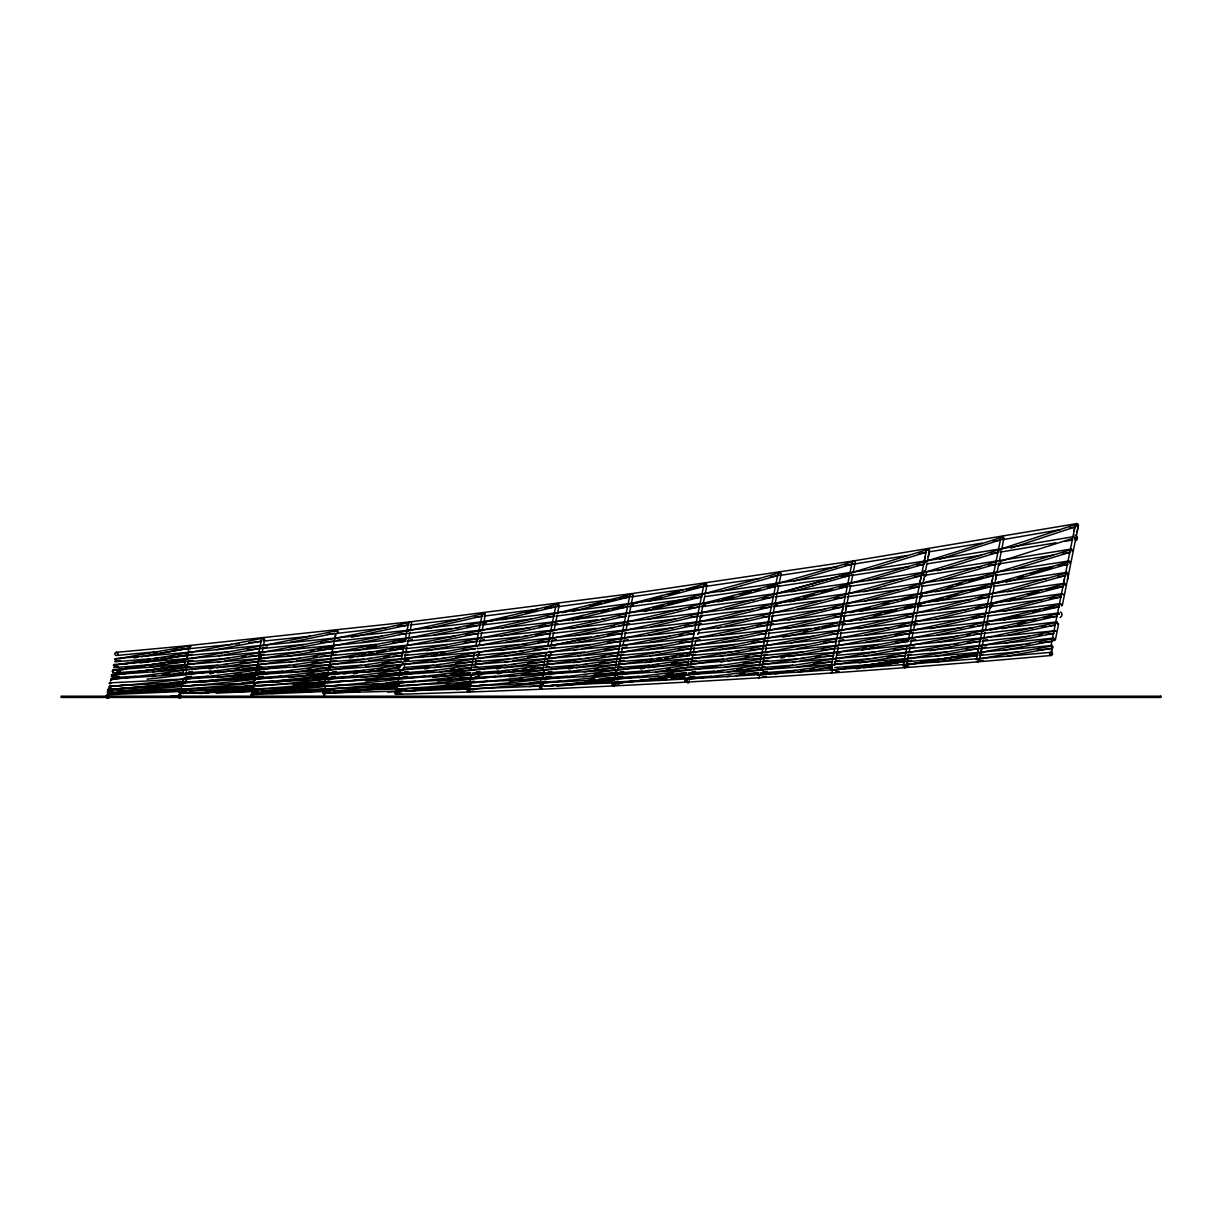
<?xml version="1.0" encoding="UTF-8"?>
<svg xmlns="http://www.w3.org/2000/svg" width="1222" height="1222" viewBox="0 0 1222 1222"><rect width="100%" height="100%" fill="white"/><g stroke="black" fill="none" stroke-linecap="round" stroke-linejoin="round"><path stroke-width="1.5" d="M185.973 691.27L108.086 694.707L107.49 696.632L107.994 694.218L107.2 698.281A1.573 1.573 0 0 1 107.185 695.364L108.239 695.303A1.573 1.573 0 0 1 108.987 695.776M108.346 695.73C105.84 694.631 108.621 698.923 107.994 696.387M1001.887 537.145C736.286 624.503 459.747 681.586 180.016 693.439L180.108 693.011M251.992 693.011L397.181 688.994L395.424 689.437M179.863 694.951L178.443 695.15M324.273 692.095L324.227 691.178L322.837 692.095M327.496 674.926L335.745 634.187L334.828 638.663M399.395 674.926L400.342 669.855C621.02 654.427 841.21 632.202 1060.574 603.592L1060.574 603.592M543.164 674.926L544.111 669.855C715.389 657.864 886.378 641.81 1056.908 621.876L1056.954 622.12M615.048 674.926L616.01 669.855L835.161 652.334L1055.304 630.781M469.66 683.052L471.264 674.666L544.111 669.855L542.293 678.989L324.288 688.948L323.173 690.247M397.119 686.352L400.342 669.855L254.756 678.989L109.629 686.092L109.644 687.451L109.598 686.642M469.004 686.352L470.271 682.884M136.253 676.224L111.935 677.675M107.903 695.715C107.246 701.168 108.208 692.584 108.269 696.571M112.119 671.428L112.928 670.343L187.287 659.254M111.156 676.255L111.966 675.155L186.111 665.089L111.538 675.247C211.773 662.507 311.335 644.742 409.874 622.349L410.317 622.441M629.88 595.465L631.224 593.693L853.445 560.944L1076.582 523.627A1.573 1.573 0 0 1 1078.415 524.91A1.573 1.573 0 0 1 1077.132 526.728M701.764 595.465L701.886 594.595M703.857 585.063L705.201 583.276A1.573 1.573 0 0 1 706.774 584.04M771.662 605.379L771.785 604.508M775.741 585.063L775.863 584.192M777.94 574.141L779.269 572.37A1.573 1.573 0 0 1 781.057 573.698M847.625 585.063L847.763 584.192M919.524 585.063L919.647 584.192M921.709 574.141L921.846 573.271M926.413 550.786L927.727 549.014A1.573 1.573 0 0 1 929.514 550.939L928.246 557.11M989.316 595.465L989.438 594.595M991.409 585.063L991.531 584.192M993.608 574.141L993.73 573.271M998.298 550.786L998.435 549.915M1076.093 525.185L1077.01 524.192L1077.147 526.239M614.284 684.381L613.032 685.206M1071.495 549.014L1071.495 549.014C802.365 593.082 531.677 627.787 260.057 652.334L255.627 675.216M614.223 679.906L616.01 669.855L397.776 682.793L397.119 686.168M469.66 682.854L469.019 686.168M1074.886 538.948L1074.795 537.543M541.636 688.276L541.422 686.84L540.261 687.085M330.673 664.905L329.619 670.328L331.04 665.379M1070.991 550.572L1071.114 549.747M1072.381 551.382L1072.305 549.992M1067.035 573.698L1066.821 572.37C798.317 612.772 528.378 643.75 257.628 664.524L253.351 686.168L254.008 682.854C522.97 669.503 791.428 646.102 1058.68 612.986L1058.817 613.902L1058.68 612.986M1069.968 563.311L1069.907 561.921M257.72 670.328C254.604 688.292 260.989 650.303 258.086 670.725M396.936 692.752L395.668 693.592M778.735 573.928L778.888 573.103M1066.287 573.928L1067.234 572.935L1067.31 574.997M324.701 694.524L324.273 695.532M706.041 585.659L705.598 583.856M543.179 668.755L546.188 653.678M981.342 650.486L980.64 653.77L982.014 646.896M978.18 650.471L978.883 646.82M470.424 679.539L471.264 674.666L180.932 689.437M778.063 573.271L765.018 637.884M847.625 584.62L836.917 637.884M771.372 622.242L772.854 614.972L771.907 619.569M843.547 604.936L841.653 614.33L842.019 613.52M843.256 622.242L844.738 614.972L843.791 619.569M845.074 613.276L846.632 605.577L845.624 610.435M925.314 555.949L919.815 583.169M921.709 573.698L919.876 582.863M922.9 583.78L923.756 579.396M927.422 561.295L929.239 551.412M994.784 583.78L996.694 574.309L995.533 579.961M1076.582 523.627L1076.796 524.956L1076.002 523.871A1.573 1.558 11.4 0 0 1075.299 524.941L1070.548 548.556M326.656 679.539L328.107 674.758M1074.092 531.066L1075.299 524.941M186.966 659.223L189.547 645.476L409.92 621.876L631.224 593.693A1.573 1.573 0 0 1 632.996 595.038M976.286 659.773L978.287 649.89M1049.515 654.564A1.573 1.573 0 0 0 1050.508 655.42L1051.775 652.013L1051.088 655.481C833.251 675.063 614.834 688.139 396.203 694.325M1061.368 605.975L1061.338 604.569M182.582 674.422L183.224 671.199M184.293 665.868L185.469 660.033M185.637 675.155L186.279 671.932M187.653 665.119L188.539 660.735M258.636 653.678L260.011 646.82M260.393 644.987L261.493 639.457M260.744 659.147L261.707 654.381M262.058 652.67L263.081 647.523M263.463 645.674L264.578 640.145A1.573 1.573 0 0 0 262.898 638.113L262.211 638.358M324.395 684.152L325.159 680.333M403.795 646.82L401.137 660.033L401.503 659.223M405.582 637.884L408.545 623.205L409.92 621.876A1.573 1.573 0 0 1 411.677 623.266M401.29 675.155L401.946 671.932M404.513 659.147L405.475 654.381M405.826 652.67L406.865 647.523M407.232 645.674L408.347 640.145M408.667 638.571L409.935 632.263M410.271 630.583L411.325 624.335M471.127 669.427L474.304 653.678M476.045 644.987L477.527 638.663M477.481 637.884L482.216 614.33L483.591 612.986A1.573 1.573 0 0 1 485.348 614.361M475.205 665.119L476.091 660.735M479.116 645.674L480.231 640.145M480.552 638.571L481.819 632.263M482.155 630.583L483.515 623.877M483.866 622.09L485.302 614.972M540.048 684.152L540.827 680.333M547.93 644.987L549.411 638.663M549.365 637.884L555.995 604.936M547.089 665.119L547.975 660.735M551 645.674L552.115 640.145M552.436 638.571L553.703 632.263M554.04 630.583L555.399 623.877M555.75 622.09L557.186 614.972M557.507 613.413L559.08 605.577L557.751 606.723L611.336 599.544M615.613 665.868L619.447 646.82M619.829 644.987L620.929 639.457M621.25 637.884L630.002 594.595M616.957 675.155L617.599 671.932M618.974 665.119L619.86 660.735M620.18 659.147L621.143 654.381M621.479 652.67L622.517 647.523M622.899 645.674L624.014 640.145M624.32 638.571L625.588 632.263M625.939 630.583L627.283 623.877M627.634 622.09L629.07 614.972M629.391 613.413L630.964 605.577M631.3 603.912L632.965 595.664L632.232 596.626M687.512 665.868L688.689 660.033M689.956 653.678L691.331 646.82M691.713 644.987L693.195 638.663M693.134 637.884L703.979 584.192M690.858 665.119L691.744 660.735M692.064 659.147L693.027 654.381M693.378 652.67L694.402 647.523M694.783 645.674L695.898 640.145M697.823 630.583L699.167 623.877M699.534 622.09L700.954 614.972M701.275 613.413L702.849 605.577M703.185 603.912L704.85 595.664M705.201 593.923L706.942 585.246M759.397 665.868L763.231 646.82M763.597 644.987L764.712 639.457M762.742 665.119L763.628 660.735M763.949 659.147L764.911 654.381M765.262 652.67L766.301 647.523M766.668 645.674L767.783 640.145M768.103 638.571L769.371 632.263M769.707 630.583L771.051 623.877M773.159 613.413L774.748 605.577M775.069 603.912L776.734 595.664M777.085 593.923L778.826 585.246M779.193 583.413L781.026 574.309M831.281 665.868L835.115 646.82M835.481 644.987L836.596 639.457M847.992 582.802L852.131 562.273M834.641 665.119L835.527 660.735M835.833 659.147L836.795 654.381M837.146 652.67L838.185 647.523M838.552 645.674L839.667 640.145M839.988 638.571L841.255 632.263M841.591 630.583L842.951 623.877M846.953 603.912L848.618 595.664M848.969 593.923L850.726 585.246M851.092 583.413L852.925 574.309M853.246 572.675L854.942 563.357M906.999 646.82L903.226 665.608A1.573 1.573 0 0 1 906.144 665.379M908.801 637.884L919.524 584.62M906.525 665.119L907.411 660.735M907.732 659.147L908.694 654.381M909.031 652.67L910.069 647.523M910.436 645.674L911.551 640.145M911.872 638.571L913.139 632.263M913.476 630.583L914.835 623.877M915.186 622.09L916.622 614.972M917.248 611.84L918.516 605.577M918.852 603.912L920.517 595.664M920.853 593.923L922.61 585.246M925.13 572.675L927.101 562.884M979.25 644.987L980.365 639.457M980.686 637.884L992.6 578.8M1000.803 537.894L991.409 584.62M979.616 659.147L980.579 654.381M982.335 645.674L983.435 640.145M983.756 638.571L985.024 632.263M985.36 630.583L986.719 623.877M987.071 622.09L988.506 614.972M988.827 613.413L990.4 605.577M990.737 603.912L992.401 595.664M992.753 593.923L994.494 585.246M997.03 572.675L999 562.884M999.336 561.173L1001.398 550.939M1001.75 549.152L1003.904 538.474L1002.62 539.681L1060.375 529.645M1051.149 644.987L1052.249 639.457M1052.57 637.884L1064.484 578.8M1070.182 550.343L1063.293 584.62M1055.334 640.145L1058.603 623.877M1062.285 605.577L1078.4 525.521L1077.025 532.227M113.967 664.524L113.997 665.379L113.967 664.524L186.905 658.673L188.203 652.884M255.215 680.7L255.795 677.767L281.304 676.133M543.164 674.743L542.293 678.989C713.052 669.396 883.552 655.71 1053.654 638.113L1053.7 638.358M923.649 579.961L924.81 574.309M1067.417 579.961L1068.578 574.309M618.118 669.335L618.683 666.586L618.225 668.755M768.959 618.408L767.981 623.205L768.348 622.41M840.858 618.408L839.865 623.205L840.232 622.41M924.306 560.837L926.536 549.915M981.22 651.066L981.953 647.523M1057.687 624.259L1057.672 622.853M470.149 686.596L470.791 683.205L470.501 687.008M328.474 669.916L329.512 664.524C575.379 645.659 820.573 618.393 1064.637 583.276L1064.836 584.62M1052.921 647.874L1052.936 646.453M185.82 670.236L186.89 664.905L186.202 670.725M110.301 682.793C109.858 684.855 110.927 681.586 109.109 683.342M830.578 670.389L832.304 667.181L832.274 669.931A1.573 1.573 0 0 1 832.808 670.236M111.065 678.989L111.034 679.906L111.065 678.989L330.123 664.6M258.239 664.6L111.935 674.666L111.966 676.469M1069.113 561.005L1069.113 560.944C752.11 610.771 433.031 647.492 112.898 669.855L112.928 671.642M108.865 687.36L109.461 686.581C285.719 671.611 460.327 639.732 631.194 594.182L632.003 594.671M1074.001 536.565L1074.001 536.565C756.281 590.715 436.33 631.835 115.143 658.673L115.067 659.223M191.09 646.316L189.563 645.537L116.426 652.334C116.38 654.167 116.701 651.173 115.235 652.869A1.573 1.573 0 0 0 115.571 655.221M107.505 690.247L107.872 689.437M254.145 676.026L254.512 675.216M253.275 680.333L253.641 679.539M399.961 665.868L400.327 665.058M188.127 646.82L190.158 645.537M480.429 623.205L480.796 622.41M550.633 631.591L551 630.781M694.402 631.591L694.768 630.781M911.749 623.205L912.116 622.41M908.481 639.457L908.847 638.663M482.216 614.33L482.583 613.52M697.884 614.33L698.251 613.52M773.648 595.022L774.015 594.228M769.768 614.33L770.135 613.52M915.431 604.936L915.797 604.126M254.283 689.819L252.801 688.948L108.254 692.95L107.841 698.022L107.994 695.15M106.436 695.578L107.139 694.478M852.253 561.845L853.445 560.944A1.573 1.573 0 0 1 855.247 562.257M1000.925 537.466L1002.101 536.565A1.573 1.573 0 0 1 1003.705 537.283M978.211 661.255L978.226 659.422M113.264 665.501L188.112 652.823L262.898 638.174M114.669 666.693L118.091 666.494L113.951 667.181M904.02 665.501L979.311 652.915L904.326 665.089L978.868 652.823L1053.608 638.602M113.295 672.421L113.341 670.588M832.167 672.421L832.213 670.588M759.305 677.248L759.366 675.415M685.466 679.967L686.199 679.478C811.576 665.257 935.976 642.986 1058.634 613.475L1059.459 613.963M109.598 683.785L110.759 683.541M612.818 683.785L685.405 675.461L613.123 683.373C764.01 668.434 913.567 641.306 1060.528 604.08L1060.956 604.172M108.391 689.865L182.46 683.373L120.046 688.521M467.812 689.865L468.576 689.376C670.252 675.063 869.942 638.067 1064.591 583.765M469.187 691.072L468.026 691.301M395.47 692.156L401.855 691.27M108.514 697.166L107.047 696.555L107.994 696.907M179.054 695.96L180.23 695.73M180.398 697.166L179.222 697.395M108.208 689.147L254.604 682.884M107.169 692.095L108.605 691.178L180.505 688.948M179.054 692.095L180.459 691.178L180.459 692.095M706.667 585.705L705.644 586.407L759.366 578.495M556.361 604.126L557.354 603.592A1.573 1.573 0 0 1 558.928 604.371M1002.651 539.192L1002.727 537.313M179.71 693.485L324.685 688.887L326.167 689.819M252.343 691.423L252.389 692.523M1062.147 594.427L1062.544 593.693C746.459 637.09 428.525 667.12 109.858 682.854L110.301 682.884M557.797 606.234L558.255 604.844L557.11 604.172C422.232 638.021 285.322 664.34 146.991 679.203M483.179 613.734L484.355 613.963M1056.495 622.609L1057.305 622.441M335.943 630.995L337.119 631.224M1054.815 630.995L1055.991 631.224M263.28 640.771L263.28 638.694M1054.036 640.771L1054.036 638.694M189.899 648.134L189.929 646.056M251.656 689.437L253.397 688.994M928.796 551.916L982.167 543.103M853.246 563.999L854.514 563.846M1076.567 524.116L999.581 549.503L924.825 572.308M1010.884 548.098L1075.36 526.835M1000.91 539.742L939.871 559.111M1071.709 538.688L1000.268 561.372A3.162 3.162 0 0 0 999.688 560.272M263.815 641.076L310.327 636.219M852.757 572.385L927.498 549.579M869.148 569.666L926.444 552.191M937.534 570.72L998.328 552.191M1071.465 549.503L996.709 572.308M1012.916 569.666L1070.212 552.191M179.283 693.195L180.108 692.95M794.01 581.107L852.146 564.106M867.727 580.572L924.031 564.106M997.198 561.433L922.625 583.245M939.611 580.572L995.93 564.106M997.656 583.245L1010.38 579.518M1017.666 577.395L1023.12 575.806M1030.39 573.668L1052.218 567.283M1059.489 565.16L1064.942 563.571M1005.95 582.191L1067.799 564.106M740.99 583.581L779.239 572.858L780.262 573.928M719.972 591.738L741.846 585.598M774.763 594.259L850.924 572.935M813.149 583.505C631.453 634.707 445.129 670.007 257.017 686.214M791.749 591.769L813.73 585.598M884.759 583.581L923.007 572.858M863.755 591.738L885.614 585.598M994.891 572.858C779.499 635.639 557.629 677.767 333.484 691.01M925.466 593.22L930.904 591.692M947.233 587.125L952.671 585.613M956.307 584.59L961.745 583.062M969 581.03L983.511 576.967M935.563 591.754L993.608 575.501M1028.527 583.581L1066.791 572.858M1007.524 591.738L1029.382 585.598M741.25 583.505C559.539 634.722 373.199 670.038 185.041 686.229M741.571 585.674L777.956 575.501M812.874 583.581L851.337 572.858M813.455 585.674L849.84 575.501M885.034 583.505C681.693 640.725 472.563 678.409 261.6 691.01M885.339 585.674L921.739 575.501M1028.802 583.505C825.4 640.786 616.193 678.347 405.169 691.087L469.355 686.672L405.612 691.026M1029.123 585.674L1065.508 575.501M705.155 583.765C510.384 638.174 310.525 675.079 108.697 689.468L116.273 688.841M632.293 604.187L637.716 602.736M641.336 601.774L646.759 600.323M650.379 599.36L661.239 596.458M668.465 594.518L679.325 591.616M686.565 589.676L697.411 586.774M629.681 606.234L633.302 605.272M647.782 601.392L703.872 586.407M704.178 604.187L718.643 600.323M722.263 599.36L733.124 596.458M740.364 594.518L751.209 591.616M754.829 590.654L760.252 589.203M767.492 587.263L774.733 585.323M701.581 606.234L705.186 605.272M717.864 601.881L775.756 586.407M776.062 604.187L781.484 602.736M785.104 601.774L790.542 600.323M794.147 599.36L799.585 597.909M803.205 596.932L814.051 594.029M821.291 592.105L832.136 589.203M839.377 587.263L846.617 585.323M773.465 606.234L777.085 605.272M789.748 601.881L847.64 586.407M920.823 583.765C702.757 644.605 478.26 683.816 251.9 693.439M845.349 606.234L848.954 605.272M865.191 600.918L919.524 586.407M918.028 604.676L925.268 602.736M928.888 601.774L943.353 597.909M946.974 596.932L957.834 594.029M970.497 590.654L984.963 586.774M917.233 606.234L920.853 605.272M935.334 601.392L991.409 586.407M991.729 604.187L997.152 602.736M1000.772 601.774L1006.195 600.323M1009.815 599.36L1015.238 597.909M1027.901 594.518L1038.761 591.616M1046.001 589.676L1056.847 586.774M989.117 606.234L992.738 605.272M1007.218 601.392L1063.308 586.407M724.875 609.198L773.648 596.794M796.759 609.198L845.532 596.794M938.725 609.656L989.316 596.794M562.288 612.665L567.833 611.26M571.529 610.313L577.074 608.907M590.012 605.608L601.102 602.782M604.798 601.85L615.888 599.024M619.585 598.077L626.978 596.199M572.538 611.397L629.834 596.794M643.414 610.313L648.958 608.907M652.655 607.96L663.745 605.134M667.441 604.203L687.772 599.024M644.422 611.397L701.718 596.794M849.84 612.665L855.385 611.26M859.081 610.313L870.171 607.487M883.094 604.203L888.638 602.782M901.576 599.483L912.666 596.672M860.089 611.397L917.386 596.794M1063.323 594.671L1062.514 594.182C893.389 639.198 720.644 671.046 546.234 686.122M1003.858 611.397L1061.154 596.794M626 624.518L629.59 623.648M647.538 619.294L699.763 606.677M913.537 624.518L917.126 623.648M935.074 619.294L987.315 606.677M483.057 622.991L486.753 622.105M490.434 621.204L495.964 619.875M499.645 618.974L507.023 617.202M525.46 612.741L536.519 610.068M545.73 607.838L551.259 606.494M482.216 624.518L485.913 623.632M502.502 619.615L555.964 606.677M566 620.318L573.378 618.531M577.059 617.645L582.588 616.3M601.025 611.84L608.403 610.068M612.085 609.167L623.144 606.494M554.101 624.518L557.797 623.632M572.538 620.058L627.848 606.677M697.884 624.518L701.565 623.632M716.321 620.058L771.617 606.677M769.768 624.518L773.45 623.632M788.205 620.058L843.501 606.677M849.87 621.204L855.4 619.875M873.822 615.414L881.199 613.627M884.881 612.741L895.94 610.068M905.166 607.838L912.529 606.051M841.653 624.518L845.349 623.632M860.089 620.058L915.385 606.677M997.335 620.318L1004.698 618.531M1008.394 617.645L1019.453 614.972M1032.346 611.84L1039.723 610.068M1043.405 609.167L1054.464 606.494M985.436 624.518L989.117 623.632M1003.858 620.058L1059.168 606.677M483.545 613.475C360.872 643.016 236.488 665.257 111.11 679.478L110.438 681.158M427.028 628.688L482.171 616.056M502.013 627.971L554.101 616.041M570.796 628.688L625.954 616.056M651.143 626.733L697.884 616.041M769.768 616.041L724.829 626.321M717.665 627.971L721.24 627.146M786.464 628.688L843.455 615.628M858.348 628.688L913.506 616.056M930.232 628.688L985.39 616.056M990.095 630.124L997.442 628.444M1017.666 623.816L1025.014 622.135M1032.376 620.44L1036.042 619.6M1043.405 617.92L1050.752 616.239M1002.116 628.688L1057.274 616.056M336.997 640.374L340.663 639.58M351.661 637.197L408.499 624.916M408.835 640.389L412.41 639.61M433.825 634.966L480.429 624.9M480.765 640.374L484.431 639.58M500.944 636.02L552.268 624.916M550.19 638.694C652.411 617.66 753.531 591.616 853.414 561.433L853.857 561.524M552.65 640.374L556.331 639.58M574.661 635.623L624.167 624.916M624.503 640.389L628.062 639.61M647.706 635.364L696.082 624.9M696.387 640.389L699.946 639.61M719.59 635.364L767.981 624.9M803.984 631.362L807.65 630.567M814.982 628.979L818.648 628.2M822.314 627.405L829.662 625.817M782.981 637.197L839.819 624.916M840.156 640.389L843.73 639.61M865.145 634.966L911.749 624.9M912.04 640.389L915.614 639.61M937.03 634.966L983.634 624.9M1056.862 622.349C958.445 644.605 859.066 662.553 758.954 675.155M983.924 640.389L987.498 639.61M1007.142 635.364L1055.518 624.9M114.731 659.254L189.486 645.964M904.295 666.922L905.426 666.693L904.754 665.012M977.386 659.254L1052.127 645.964M541.331 688.673L540.475 688.505M336.31 630.735C262.776 646.301 188.799 659.681 114.364 670.145M263.662 647.752L267.389 646.988M289.828 642.436L334.965 633.256M361.712 642.436L406.85 633.256M433.596 642.436L478.734 633.256M505.48 642.436L550.618 633.256M549.121 646.82L549.045 646.026L586.209 638.419M323.555 693.531L360.23 691.392M551.198 647.752L554.941 646.988M577.364 642.436L622.517 633.256M623.098 647.752L626.825 646.988M649.264 642.436L694.402 633.256M721.148 642.436L766.286 633.256M790.588 642.94L838.139 633.271M911.856 632.904L864.916 642.436M910.634 647.752L914.377 646.988M936.8 642.436L981.953 633.256M833.236 670.145C907.656 659.605 981.663 646.407 1055.182 630.735M982.488 647.767L986.139 647.018M1004.423 643.307L1053.792 633.271M550.618 638.602C404.864 668.083 256.91 686.871 108.33 693.439L108.254 693.897M188.509 654.992L192.236 654.289M216.477 649.661L261.401 641.122M264.135 654.289L224.985 660.797M288.361 649.661L333.285 641.122M366.814 647.156L376.162 645.369M398.586 641.107L406.055 639.686M332.292 654.992L336.019 654.274M354.716 650.73L405.185 641.122M404.177 654.992L407.919 654.274M426.6 650.73L477.069 641.122M476.061 654.992L479.803 654.274M500.363 650.364L548.953 641.122M547.945 654.992L551.672 654.289M574.05 650.028L577.777 649.31M581.504 648.607L620.837 641.122M623.556 654.289L573.362 662.614M647.797 649.661L692.721 641.122M691.728 654.992L695.455 654.289M719.682 649.661L766.484 640.771M763.613 654.992L767.34 654.289M797.156 648.607L836.49 641.122M836.383 653.556L840.125 652.838M862.549 648.577L866.291 647.859M870.018 647.156L873.761 646.438M901.79 641.107L909.275 639.686M861.663 650.012L908.389 641.122M907.381 654.992L911.123 654.274M929.805 650.73L980.273 641.122M979.265 654.992L983.007 654.274M1003.568 650.364L1052.157 641.122M252.389 697.258L251.197 697.273M181.192 695.96A1.573 1.573 0 0 0 180.321 695.104L179.115 695.104A1.573 1.573 0 0 0 178.259 695.975M115.143 661.331L120.703 660.338M145.113 655.97L187.608 648.378M133.015 656.947L136.742 656.29M153.514 653.327L157.241 652.655M119.282 660.598L115.555 661.255L115.586 659.422M134.145 657.971L137.857 657.314M141.584 656.657L188.035 648.47M192.801 660.354L150.046 666.922M218.83 655.74L222.541 655.084M224.405 654.748L261.783 648.134M310.327 651.005L314.054 650.348M317.781 649.692L321.508 649.035M325.235 648.378L332.69 647.049M264.7 660.354L216.477 667.762M287.078 656.382L331.804 648.47M361.712 654.641L365.439 653.984M369.166 653.327L372.893 652.655M376.62 651.998L385.938 650.348M389.665 649.692L393.392 649.035M397.119 648.378L404.574 647.049M331.009 661.346L336.6 660.354M349.645 658.047L353.372 657.375M357.099 656.718L403.703 648.47M403.779 659.926L409.37 658.933M420.551 656.947L424.278 656.29M433.596 654.641L437.323 653.984M441.05 653.327L444.777 652.655M404.757 661.01L408.484 660.354M430.847 656.382L475.587 648.47M474.778 661.346L480.353 660.354M504.518 656.061L510.093 655.084M511.957 654.748L547.471 648.47M546.662 661.346L552.237 660.354M578.266 655.74L581.978 655.084M583.841 654.748L619.355 648.47M618.546 661.346L624.121 660.354M650.15 655.74L653.862 655.084M655.725 654.748L693.103 648.134M690.43 661.346L696.021 660.354M720.186 656.061L725.761 655.084M727.609 654.748L763.124 648.47M762.329 661.346L767.92 660.354M780.965 658.047L784.692 657.375M788.419 656.718L835.023 648.47M836.077 661.01L839.789 660.354M863.954 656.061L869.529 655.084M871.393 654.748L906.907 648.47M906.098 661.346L911.673 660.354M935.838 656.061L941.414 655.084M943.277 654.748L978.791 648.47M977.783 661.331L983.389 660.354M1007.692 656.061L1050.676 648.47M1069.678 528.026L1075.268 527.064M993.333 541.239L1000.772 540.002M1000.115 552.13L1055.915 542.797M1065.217 541.239L1072.656 540.002M145.449 661.957L188.066 654.9M124.354 664.264L128.066 663.653M131.777 663.042L135.505 662.431M139.216 661.835L142.928 661.224M146.655 660.613L150.367 660.002M154.079 659.391L157.806 658.78M161.518 658.169L165.23 657.558M140.331 662.859L186.661 655.298M189.761 666.57L152.674 671.749M217.562 662.003L221.274 661.408M261.645 666.57L217.256 672.772M289.446 662.003L293.158 661.408M296.87 660.797L330.429 655.298M329.818 667.181L333.53 666.57M361.33 662.003L365.042 661.408M368.754 660.797L402.313 655.298M431.442 662.309L474.197 655.298M473.601 667.181L477.298 666.57M505.114 662.003L508.81 661.408M512.537 660.797L546.081 655.298M545.486 667.181L549.197 666.57M649.86 660.613L653.571 660.002M657.283 659.391L661.01 658.78M664.722 658.169L668.434 657.558M672.161 656.947L675.873 656.336M679.6 655.74L683.312 655.129M687.024 654.518L690.751 653.907M621.082 666.57L583.994 671.764M645.247 662.614L689.865 655.298M692.966 666.57L655.893 671.764M720.766 662.003L724.478 661.408M728.19 660.797L761.749 655.298M761.138 667.181L764.85 666.57M792.65 662.003L796.362 661.408M800.074 660.797L833.633 655.298M859.051 662.92L905.517 655.298M904.708 667.181L908.435 666.57M934.54 662.309L977.401 655.298M853.934 564.06L907.793 555.414M918.944 553.612L926.368 552.42M927.666 563.77L981.541 555.109M990.828 553.612L998.252 552.42M997.702 564.06L1053.425 555.109M1062.712 553.612L1070.136 552.42M779.728 575.486L837.238 566.626M844.646 565.496L852.07 564.35M851.612 575.486L909.122 566.626M916.546 565.496L923.954 564.35M923.511 575.486L981.006 566.626M988.43 565.496L995.854 564.35M995.395 575.486L1052.89 566.626M1058.466 565.771L1067.738 564.35M835.436 671.947L839.132 671.382M868.705 666.876L905.655 661.255L867.971 666.983M119.542 670.313L123.239 669.748M160.311 664.157L164.023 663.607M188.677 671.963L192.389 671.397M209.069 668.877L212.765 668.327M260.546 671.963L264.242 671.397M293.83 666.937L329.146 661.621M332.43 671.963L336.142 671.397M365.714 666.937L401.03 661.621M404.329 671.963L408.041 671.397M424.721 668.877L428.433 668.327M433.993 667.487L472.929 661.621M476.229 671.963L479.925 671.397M496.606 668.877L500.317 668.327M504.029 667.762L544.813 661.621M548.113 671.963L551.809 671.397M568.505 668.877L572.202 668.327M575.913 667.762L616.698 661.621M619.997 671.963L623.709 671.397M640.389 668.877L644.101 668.327M647.797 667.762L688.582 661.621M691.866 671.963L695.562 671.397M725.15 666.937L760.466 661.621M763.765 671.963L767.462 671.397M797.034 666.937L832.35 661.621M116.594 671.947L120.306 671.397M831.8 670.343L904.295 659.529M856.194 668.816L859.891 668.266M863.587 667.716L904.249 661.621M770.471 576.86L777.879 575.761M777.528 586.407L831.25 578.495M842.355 576.86L849.764 575.761M849.412 586.407L903.134 578.495M914.239 576.86L921.648 575.761M921.296 586.407L975.019 578.495M986.139 576.86L993.547 575.761M993.181 586.407L1046.903 578.495M1058.023 576.86L1065.431 575.761M631.652 596.825L683.434 589.523M696.387 587.706L703.796 586.667M705.384 596.565L755.333 589.523M768.271 587.706L775.68 586.667M775.42 596.825L827.218 589.523M840.171 587.706L847.564 586.667M847.304 596.825L899.102 589.523M910.207 587.965L919.448 586.667M919.188 596.825L972.834 589.264M983.939 587.706L991.332 586.667M991.088 596.825L1042.87 589.523M1055.823 587.706L1063.216 586.667M113.753 677.08L119.313 676.316M185.836 677.08L191.38 676.331M209.863 673.78L213.56 673.276M257.72 677.08L263.265 676.331M291.004 672.512L327.97 667.441M343.443 673.964L347.14 673.459M369.319 670.404L373.015 669.9M378.56 669.137L382.257 668.633M397.043 666.601L400.74 666.097M331.452 676.835L335.164 676.331M353.647 673.78L357.343 673.276M362.888 672.512L399.854 667.441M403.336 676.835L407.018 676.331M440.226 671.764L471.738 667.441M477.97 675.231L481.667 674.727M513.087 670.404L516.784 669.9M531.57 667.869L535.267 667.365M475.236 676.835L478.932 676.331M497.415 673.78L501.112 673.276M508.505 672.268L543.637 667.441M545.272 677.08L550.801 676.331M617.156 677.08L622.685 676.331M689.04 677.08L694.57 676.331M727.777 671.764L759.29 667.441M774.763 673.964L778.46 673.459M800.639 670.404L804.336 669.9M809.881 669.137L813.577 668.633M828.363 666.601L832.06 666.097M762.589 676.835L766.286 676.316M797.813 672.008L831.174 667.441M618.714 598.551L629.804 597.069M629.651 606.723L683.22 599.544M690.598 598.551L701.688 597.069M701.535 606.723L755.104 599.544M762.497 598.551L773.572 597.069M773.419 606.723L821.444 600.292M834.382 598.551L845.456 597.069M847.152 606.479L898.873 599.544M906.266 598.551L917.34 597.069M917.187 606.723L970.757 599.544M978.15 598.551L989.24 597.069M989.072 606.723L1042.641 599.544M1050.034 598.551L1061.124 597.069M483.973 616.117L537.466 609.304M544.844 608.373L555.918 606.952M555.857 616.117L609.35 609.304M616.728 608.373L627.803 606.952M629.59 615.888L681.234 609.304M688.612 608.373L699.687 606.952M699.626 616.117L752.599 609.366M760.176 608.403L771.525 606.967M771.51 616.117L825.018 609.304M832.396 608.373L843.455 606.952M843.409 616.117L896.902 609.304M904.28 608.373L915.339 606.952M915.293 616.117L968.267 609.366M975.828 608.403L987.193 606.967M987.177 616.117L1040.151 609.366M1047.728 608.403L1059.077 606.967M151.696 676.637L155.393 676.178M160.937 675.491L183.117 672.742M183.117 681.662L186.89 681.189M217.149 677.431L256.849 672.512M289.034 677.431L326.854 672.742M326.885 681.662L330.673 681.189M360.918 677.431L398.739 672.742M441.31 675.17L445.083 674.712M450.765 674.009L454.538 673.536M460.205 672.833L463.993 672.36M398.769 681.662L402.557 681.189M432.802 677.431L470.623 672.742M470.439 681.662L474.136 681.204M509.269 676.851L514.813 676.178M520.358 675.491L542.553 672.742M542.324 681.662L546.02 681.204M583.001 676.621L586.697 676.178M592.242 675.491L614.437 672.742M614.437 681.662L618.118 681.204M654.9 676.637L658.597 676.178M664.142 675.491L686.321 672.742M726.785 676.637L730.481 676.178M736.026 675.491L758.22 672.742M410.287 625.007L459.411 619.08M474.518 617.263L482.079 616.346M482.171 625.007L531.295 619.08M546.402 617.263L553.963 616.346M554.055 625.007L597.512 619.768M601.285 619.31L605.073 618.851M618.301 617.263L625.847 616.346M675.69 619.004L618.592 625.847M690.415 617.232L697.793 616.346M697.838 625.007L747.574 619.004M762.314 617.232L769.677 616.346M769.723 625.007L818.847 619.08M833.954 617.263L841.515 616.346M843.501 624.778L890.731 619.08M905.838 617.263L913.399 616.346M913.491 625.007L963.226 619.004M972.437 617.889L985.329 616.346M985.375 625.007L1036.393 618.851M1049.622 617.263L1057.167 616.346M386.366 627.726L336.707 633.393L338.051 632.263A1.573 1.573 0 0 0 336.371 630.247L335.683 630.491A1.573 1.573 11.4 0 0 335.103 631.163M397.41 626.474L408.438 625.221M408.591 633.393L451.987 628.444M455.76 628.016L459.533 627.589M467.079 626.718L480.277 625.221M480.475 633.393L530.149 627.726M539.345 626.687L552.222 625.221M552.359 633.393L596.519 628.352M611.229 626.687L614.91 626.26M624.243 633.393L673.307 627.803M684.625 626.504L695.944 625.221M698.022 633.164L745.191 627.803M756.51 626.504L767.828 625.221M768.027 633.393L811.423 628.444M815.196 628.016L818.969 627.589M826.515 626.718L839.713 625.221M839.911 633.393L889.585 627.726M898.781 626.687L911.658 625.221M911.795 633.393L962.737 627.589M970.283 626.718L974.056 626.29M977.829 625.863L983.496 625.221M983.679 633.393L1032.743 627.803M1042.167 626.718L1045.94 626.29M1049.713 625.863L1055.38 625.221M446.656 679.982L452.293 679.356L444.93 680.165M457.929 678.729L467.339 677.675L458.006 678.714M199.934 682.502L254.604 676.453M271.819 682.502L326.488 676.453M365.714 681.097L397.761 677.553M509.482 681.097L541.545 677.553M587.66 680.394L595.038 679.585M598.719 679.172L613.459 677.538M613.459 685.466L619.126 684.839M658.826 680.471L666.402 679.631M670.175 679.218L685.313 677.553M437.69 681.051L469.66 677.553M327.282 634.401L334.813 633.592M335.103 641.26L382.211 636.219M399.166 634.401L406.697 633.592M406.987 641.26L454.752 636.143M465.781 634.966L478.642 633.576M478.887 641.26L519.304 636.922M522.97 636.54L526.651 636.143M535.832 635.15L550.526 633.576M550.771 641.26L591.188 636.922M594.854 636.54L598.536 636.143M607.716 635.15L622.41 633.576M622.655 641.26L669.763 636.219M679.172 635.196L682.945 634.798M686.718 634.401L694.249 633.592M694.539 641.26L741.647 636.219M758.602 634.401L766.133 633.592M766.423 641.26L813.531 636.219M830.486 634.401L838.017 633.592M838.307 641.26L885.415 636.219M894.84 635.196L909.916 633.592M910.207 641.26L957.3 636.219M966.724 635.196L970.497 634.798M974.255 634.401L981.801 633.592M982.091 641.26L1029.184 636.219M1038.608 635.196L1042.381 634.798M1046.154 634.401L1053.685 633.592M232.043 644.391L189.838 648.622A1.573 1.573 0 0 0 190.433 648.439M235.709 644.025L239.375 643.658M248.54 642.726L261.386 641.443M261.722 648.622L303.927 644.391M320.439 642.726L333.27 641.443M333.606 648.622L375.811 644.391M392.323 642.726L405.154 641.443M405.505 648.622L447.695 644.391M464.207 642.726L477.038 641.443M477.39 648.622L519.579 644.391M523.26 644.025L526.926 643.658M537.924 642.543L548.938 641.443M549.274 648.622L590.669 644.468M607.594 642.772L620.776 641.443M621.158 648.622L662.553 644.468M679.493 642.772L692.66 641.443M693.042 648.622L735.247 644.391M751.759 642.726L764.59 641.443M764.941 648.622L807.131 644.391M823.643 642.726L836.474 641.443M836.826 648.622L879.015 644.391M895.527 642.726L908.374 641.443M908.71 648.622L950.899 644.391M954.581 644.025L958.247 643.658M967.412 642.726L980.258 641.443M980.594 648.622L1022.799 644.391M1026.465 644.025L1030.131 643.658M1039.296 642.726L1052.142 641.443M157.378 684.152L162.893 683.617M170.24 682.899L181.268 681.83M229.262 684.152L234.777 683.617M242.124 682.899L253.168 681.83M293.036 684.931L325.006 681.845M373.031 684.152L378.545 683.617M385.908 682.899L396.936 681.83M446.061 684.03L449.818 683.663M457.318 682.93L468.561 681.845M516.738 684.152L522.222 683.617M529.538 682.899L540.491 681.83M556.774 686.214L613.169 680.746M544.783 686.229L614.544 679.569M156.874 651.708L116.426 655.481M173.356 650.165L188.005 648.79M228.758 651.708L177.48 656.428M247.073 649.997L259.889 648.79M260.332 655.481L299.787 651.784M318.575 650.028L331.727 648.79M332.216 655.481L371.687 651.784M390.475 650.028L403.627 648.79M405.948 655.313L444.411 651.708M462.741 649.997L475.557 648.79M476 655.481L515.455 651.784M519.213 651.433L522.97 651.082M534.243 650.028L547.395 648.79M547.884 655.481L584.528 652.044M604.676 650.165L619.325 648.79M619.768 655.481L660.079 651.708M678.393 649.997L691.209 648.79M691.652 655.481L731.963 651.708M735.629 651.372L739.295 651.02M750.277 649.997L763.108 648.79M763.551 655.481L803.007 651.784M821.795 650.028L834.947 648.79M837.314 655.298L874.891 651.784M893.679 650.028L906.831 648.79M907.32 655.481L947.63 651.708M965.945 649.997L978.761 648.79M979.204 655.481L1018.659 651.784M1037.447 650.028L1050.599 648.79M115.143 661.82L150.031 658.811M153.697 658.49L157.348 658.169M170.164 657.069L173.814 656.749M186.905 658.673L260.057 652.334L259.415 658.75M187.165 661.82L221.93 658.811M223.748 658.658L229.247 658.169M242.048 657.069L245.698 656.749M249.364 656.428L258.514 655.634M259.049 661.82L300.322 658.246M313.458 657.1L317.216 656.779M320.958 656.458L330.352 655.649M330.933 661.82L363.866 658.963M367.532 658.658L371.183 658.337M383.983 657.222L389.482 656.749M393.133 656.428L402.282 655.634M402.817 661.82L437.583 658.811M441.249 658.49L444.9 658.169M455.882 657.222L474.167 655.634M474.716 661.82L509.467 658.811M513.133 658.49L516.784 658.169M527.767 657.222L546.051 655.634M546.601 661.82L581.367 658.811M585.017 658.49L588.683 658.169M601.484 657.069L605.134 656.749M608.8 656.428L617.935 655.634M618.485 661.82L652.258 658.902M656.015 658.566L659.758 658.246M672.894 657.1L676.652 656.779M680.394 656.458L689.788 655.649M690.369 661.82L723.302 658.963M726.968 658.658L730.619 658.337M745.252 657.069L748.918 656.749M752.569 656.428L761.718 655.634M762.253 661.82L797.019 658.811M800.685 658.49L804.336 658.169M815.318 657.222L820.802 656.749M824.453 656.428L833.603 655.634M834.137 661.82L868.903 658.811M872.569 658.49L876.22 658.169M887.203 657.222L905.487 655.634M396.585 689.819L396.172 688.948C615.216 681.112 834.015 666.616 1052.188 645.476L1052.218 646.026M906.037 661.82L940.787 658.811M944.453 658.49L948.104 658.169M959.087 657.222L977.371 655.634M278.005 688.429L324.869 684.534M348.01 688.597L396.753 684.534M396.478 689.376C624.702 673.23 850.359 628.032 1069.082 561.433L1069.525 561.524M419.894 688.597L468.637 684.534M528.943 686.535L539.941 685.618M163.641 687.008L182.338 685.466M468.438 691.56L473.937 691.102M113.967 667.67L145.876 665.119M151.513 664.676L155.255 664.371M168.392 663.317L185.286 661.973M217.822 665.119L170.988 668.755M223.443 664.676L227.2 664.371M240.306 663.317L257.17 661.973M257.857 667.67L289.721 665.119M293.463 664.829L297.206 664.524M312.206 663.317L329.054 661.973M329.757 667.67L361.605 665.119M365.347 664.829L369.09 664.524M382.211 663.47L400.953 661.973M403.504 667.518L433.489 665.119M437.232 664.829L440.989 664.524M455.974 663.317L472.838 661.973M473.525 667.67L505.373 665.119M510.995 664.676L514.737 664.371M527.858 663.317L544.722 661.973M545.409 667.67L577.258 665.119M582.879 664.676L586.636 664.371M599.742 663.317L616.606 661.973M617.293 667.67L649.157 665.119M652.899 664.829L658.521 664.371M671.626 663.317L688.49 661.973M721.041 665.119L676.087 668.617M743.526 663.317L760.39 661.973M761.077 667.67L792.925 665.119M813.531 663.47L832.274 661.973M834.825 667.518L872.309 664.524M887.294 663.317L904.158 661.973M112.898 673.001L139.14 671.092M142.882 670.817L148.504 670.404M163.488 669.305L167.231 669.03M184.889 673.001L211.085 671.092M214.828 670.817L218.57 670.542M235.403 669.305L239.145 669.03M242.888 668.755L255.994 667.808M282.969 671.092L245.561 673.75M286.712 670.817L292.333 670.404M307.302 669.305L311.045 669.03M316.651 668.617L327.878 667.808M328.672 673.001L364.217 670.404M377.308 669.442L382.929 669.03M388.535 668.617L399.762 667.808M400.556 673.001L436.101 670.404M451.071 669.305L454.813 669.03M458.555 668.755L471.646 667.808M472.44 673.001L498.637 671.092M502.379 670.817L507.985 670.404M522.955 669.305L526.697 669.03M530.44 668.755L543.546 667.808M544.325 673.001L570.521 671.092M574.264 670.817L579.87 670.404M594.839 669.305L598.581 669.03M602.324 668.755L615.43 667.808M616.209 673.001L642.405 671.092M646.148 670.817L649.89 670.542M666.738 669.305L670.481 669.03M688.093 673.001L714.29 671.092M718.032 670.817L723.653 670.404M736.744 669.442L742.365 669.03M747.971 668.617L759.198 667.808M759.992 673.001L795.537 670.404M810.507 669.305L814.249 669.03M819.855 668.617L831.082 667.808M323.891 692.95C566.565 687.772 809.056 674.086 1050.813 652.334L1051.439 652.395A1.573 1.573 0 0 1 1051.088 655.481L1052.188 645.476L1051.439 652.395M112.317 691.408L108.193 691.698L108.116 693.592M117.77 691.026L181.375 686.581M189.7 691.01L253.26 686.581M205.586 691.056L252.328 687.803M257.857 691.27L216.111 693.164M329.741 691.27L251.763 694.6M349.355 691.056L396.096 687.803M401.427 691.347L395.791 691.744L401.458 691.362M396.081 693.852L401.702 693.454M456.081 689.682L467.339 688.903M183.911 677.828L208.198 676.224M234.364 674.483L241.834 673.994M306.814 674.452L314.1 673.964M317.735 673.719L326.839 673.123M327.679 677.828L353.189 676.133M378.698 674.452L398.739 673.123M399.563 677.828L425.073 676.133M450.582 674.452L470.623 673.123M471.463 677.828L495.75 676.224M521.901 674.483L542.461 673.123M543.347 677.828L567.023 676.255M594.35 674.452L614.391 673.123M615.231 677.828L638.923 676.255M666.25 674.452L673.536 673.964M677.171 673.719L686.275 673.123M687.115 677.828L711.403 676.224M739.432 674.361L745.038 673.994M748.781 673.75L758.114 673.123M162.434 674.483L169.919 673.994M173.661 673.75L183.025 673.123M613.933 684.412L613.077 684.457M183.025 682.136L201.691 681.036M209.145 680.593L212.888 680.364M229.675 679.371L235.281 679.05M240.871 678.714L253.932 677.935M256.788 682.029L273.575 681.036M281.045 680.593L284.772 680.364M301.559 679.371L307.165 679.05M312.756 678.714L325.816 677.935M326.809 682.136L345.459 681.036M352.929 680.593L356.656 680.364M375.322 679.264L379.049 679.05M384.64 678.714L397.7 677.935M415.48 681.143L389.375 682.624M447.206 679.264L450.933 679.05M458.403 678.607L469.599 677.935M470.577 682.136L487.364 681.143M519.09 679.264L522.817 679.05M530.287 678.607L541.483 677.935M542.461 682.136L561.127 681.036M566.718 680.7L570.46 680.486M590.974 679.264L594.702 679.05M602.171 678.607L613.368 677.935M614.345 682.136L633.011 681.036M640.481 680.593L644.208 680.364M660.995 679.371L666.601 679.05M672.192 678.714L685.252 677.935M541.377 687.711L540.536 687.742M133.274 693.18L137.001 692.966M150.046 692.232L179.878 690.567M199.568 693.485L208.886 692.966M221.93 692.232L251.763 690.567M271.452 693.485L280.77 692.966M293.83 692.232L323.647 690.567M387.649 692.064L394.935 691.667M119.619 685.466L127.073 685.068M173.707 682.624L181.161 682.243M191.564 685.466L199.018 685.068M245.607 682.624L253.061 682.243M261.6 685.557L270.902 685.068M317.491 682.624L324.945 682.243M333.484 685.557L342.802 685.068M407.232 685.466L414.686 685.068M461.259 682.624L468.713 682.243M479.116 685.466L486.57 685.068M533.143 682.624L540.598 682.243M551 685.466L558.454 685.068M605.043 682.624L612.482 682.243M111.492 689.162L117.083 688.918M172.944 686.367L180.398 686.031M183.437 689.162L190.876 688.826M244.843 686.367L252.282 686.031M253.458 689.254L262.776 688.826M316.727 686.367L324.166 686.031M398.387 682.884L252.801 689.437M327.206 689.162L334.66 688.826M388.611 686.367L396.05 686.031M399.105 689.162L406.544 688.826M460.495 686.367L467.934 686.031M470.989 689.162L476.565 688.918M534.243 686.29L539.834 686.031M396.585 692.767L395.745 692.798M251.35 695.837L251.793 696.647L251.793 695.807M171.187 695.929L178.779 695.822M334.797 638.113L335.943 638.464M106.329 696.815L107.765 696.815L108.239 698.327A1.573 1.573 0 0 0 109.354 697.044M107.246 696.555L106.283 696.341M977.31 661.759L977.906 661.759A1.573 1.573 0 0 0 979.296 660.735M831.861 672.94L831.281 672.925A1.573 1.573 0 0 1 830.731 672.619M758.404 677.752L758.999 677.767A1.573 1.573 0 0 0 759.595 677.675M686.229 682.075L685.634 682.059A1.573 1.573 0 0 1 684.732 681.25M541.01 689.193L540.414 689.162A1.573 1.573 0 0 1 539.895 688.841M333.331 645.537L334.477 645.842M331.299 658.75L330.734 659.223M399.136 679.081L398.555 679.906M325.281 688.994L324.685 689.437M394.675 692.202A1.573 1.573 0 0 1 396.111 691.178L397.242 691.606M109.461 686.581L110.255 687.085M1074.871 535.037L1076.002 535.496M402.13 662.996L403.275 663.47M257.292 668.327L258.422 668.801M182.796 681.28L183.942 681.754M182.139 684.58L183.269 685.053M927.91 549.503L928.659 550.267M686.199 679.478L686.856 681.158L685.695 681.402M111.11 679.478L111.798 680.257M109.094 691.912L108.605 691.178L108.605 692.095M108.162 695.624L107.857 696.555M107.49 696.632L108.346 696.8L107.811 695.96M1065.034 583.856L1065.615 584.849M543.042 683.709L542.4 684.916L543.057 683.877M255.505 683.709L254.848 684.916L255.505 683.877M327.771 679.386L328.306 680.486M112.378 675.415L112.714 676.255M252.267 694.967L252.557 695.807M108.498 694.967L108.789 695.807M925.39 561.188L925.634 562.716M999.779 549.915L999.917 550.786M1066.867 572.614L1067.096 574.141M994.983 572.614L995.212 574.141M851.199 572.614L851.444 574.141M992.783 583.536L993.012 585.063M920.899 583.536L921.128 585.063M849.015 583.536L849.244 585.063M777.131 583.536L777.36 585.063M923.19 573.271L923.328 574.141M1062.59 593.938L1062.544 593.693M1064.774 584.192L1064.897 585.063M1057.03 622.777L1056.984 622.41M985.039 621.937L985.146 622.777M913.139 621.937L913.262 622.777M841.255 621.937L841.362 622.777M769.371 621.937L769.478 622.777M697.487 621.937L697.594 622.777M625.603 621.937L625.71 622.777M553.719 621.937L553.826 622.777M481.819 621.937L481.926 622.777M1055.35 631.163L1055.243 630.491M983.359 630.308L983.466 631.163M911.475 630.308L911.581 631.163M839.59 630.308L839.682 631.163M767.691 630.308L767.798 631.163M695.807 630.308L695.914 631.163M623.923 630.308L624.03 631.163M552.038 630.308L552.145 631.163M480.154 630.308L480.246 631.163M408.255 630.308L408.362 631.163M1053.669 638.373L1053.853 639.916M981.877 639.03L981.816 638.663M909.993 639.03L909.932 638.663M622.441 639.03L622.38 638.663M550.557 639.03L550.496 638.663M478.673 639.03L478.612 638.663M980.365 646.026L980.441 646.82M908.481 646.026L908.557 646.82M836.596 646.026L836.673 646.82M764.712 646.026L764.789 646.82M477.16 646.026L477.237 646.82M1053.761 639.03L1053.654 638.174M405.353 646.82L405.246 646.026M112.898 669.855L112.928 671.321M111.935 674.666L111.935 676.026M1050.92 653.678L1050.11 652.579A1.573 1.573 0 0 0 1049.515 653.251M1050.996 654.121L1051.088 655.42M615.094 675.216L614.269 680.333M325.006 693.393L325.021 693.485A1.573 1.573 0 0 0 322.776 693.439M112.836 670.389L112.898 671.199M541.59 683.342L541.285 684.442L541.56 682.854L541.575 683.724M396.111 691.178L396.172 692.523M109.018 688.948L109.048 689.437M182.903 679.539L182.949 680.333M181.467 686.168L181.528 687.451M397.15 686.642L397.196 687.451M325.266 686.642L325.296 687.451M253.382 686.642L253.412 687.451M108.575 691.423L108.621 692.523M468.484 689.437L468.515 690.247M323.906 693.195L323.922 694.31M107.979 694.478L108.01 695.578M181.192 697.166A1.573 1.573 0 0 1 180.337 698.022L179.145 698.022A1.573 1.573 0 0 1 178.275 697.182M116.426 652.334A1.573 1.573 0 0 1 116.869 655.42M250.632 694.707A1.573 1.573 0 0 1 251.136 694.356L252.358 694.34A1.573 1.573 0 0 1 252.878 694.676M253.351 686.092A1.573 1.573 0 0 1 254.833 687.008M324.548 695.975A1.573 1.573 0 0 1 323.341 696.005M331.956 652.334A1.573 1.573 0 0 1 333.484 653.174M397.624 693.317A1.573 1.573 0 0 1 394.721 693.409M469.981 691.026A1.573 1.573 0 0 1 467.064 691.133M467.018 689.926A1.573 1.573 0 0 1 469.935 689.819M542.11 688.75A1.573 1.573 0 0 1 541.01 689.254M539.467 687.131A1.573 1.573 0 0 1 542.018 686.52M614.987 684.916A1.573 1.573 0 0 1 612.085 685.053M612.008 683.846A1.573 1.573 0 0 1 614.926 683.709M687.65 681.097A1.573 1.573 0 0 1 686.245 682.136M684.671 680.043A1.573 1.573 0 0 1 687.589 679.89M757.732 675.216A1.573 1.573 0 0 1 759.962 675.063M832.472 672.833A1.573 1.573 0 0 1 831.877 673.001M906.235 666.586A1.573 1.573 0 0 1 903.318 666.815M976.577 659.238A1.573 1.573 0 0 1 978.822 659.055M110.835 690.522A3.162 3.162 0 0 1 111.706 692.141M110.82 687.849A3.162 3.162 0 0 1 112.164 689.85M184.43 688.887A3.162 3.162 0 0 1 183.743 689.911M183.743 685.435A3.162 3.162 0 0 1 184.43 686.474M184.415 682.136A3.162 3.162 0 0 1 185.286 683.755M186.049 681.189A3.162 3.162 0 0 1 184.155 683.48M184.705 677.935A3.162 3.162 0 0 1 186.049 679.951M259.828 671.428A3.162 3.162 0 0 1 258.422 674.055M258.911 669.198A3.162 3.162 0 0 1 259.599 670.221M328.214 688.887A3.162 3.162 0 0 1 327.527 689.911M327.527 685.435A3.162 3.162 0 0 1 328.214 686.474M404.619 666.708A3.162 3.162 0 0 1 402.725 669.014M403.749 663.867A3.162 3.162 0 0 1 404.619 665.471M478.963 654.518A3.162 3.162 0 0 1 477.619 656.535M477.619 651.28A3.162 3.162 0 0 1 478.963 653.296M550.847 654.518A3.162 3.162 0 0 1 548.357 657.008M549.503 651.28A3.162 3.162 0 0 1 550.847 653.296M689.254 681.189A3.162 3.162 0 0 1 687.91 683.19M688.383 678.332A3.162 3.162 0 0 1 689.254 679.951M699.06 632.431A3.162 3.162 0 0 1 697.716 634.447M698.205 629.59A3.162 3.162 0 0 1 699.06 631.194M702.543 615.17A3.162 3.162 0 0 1 700.053 617.645M701.672 612.314A3.162 3.162 0 0 1 702.07 612.802M763.047 671.428A3.162 3.162 0 0 1 761.092 674.345M760.496 668.327A3.162 3.162 0 0 1 762.803 670.221M922.075 595.878A3.162 3.162 0 0 1 920.197 598.169M920.731 592.624A3.162 3.162 0 0 1 922.075 594.64M926.429 573.928A3.162 3.162 0 0 1 925.023 576.555M923.893 570.827A3.162 3.162 0 0 1 926.2 572.721M991.974 605.776A3.162 3.162 0 0 1 990.08 608.067M990.63 602.538A3.162 3.162 0 0 1 991.974 604.539M1000.619 562.502A3.162 3.162 0 0 1 998.664 565.419M1060.635 611.932A3.162 3.162 0 0 1 1060.085 617.461M1076.49 535.893A3.162 3.162 0 0 1 1076.002 540.75M398.907 683.205L398.632 684.916L398.907 683.205M1075.788 538.474L1075.085 539.467L1075.788 538.474M924.718 561.188L924.718 561.188M996.602 561.188L996.602 561.188M180.031 685.542L172.546 686.168L180.046 685.527M1160.9 696.189L61.1 696.189L61.1 697.441L1160.9 697.441L1160.9 696.189M107.429 697.151L106.558 696.448L107.429 697.151M253.473 691.606L253.473 691.606M181.589 691.606L181.589 691.606M471.157 683.709L471.157 683.709M399.273 683.709L399.273 683.709M327.389 683.709L327.389 683.709"/></g></svg>
